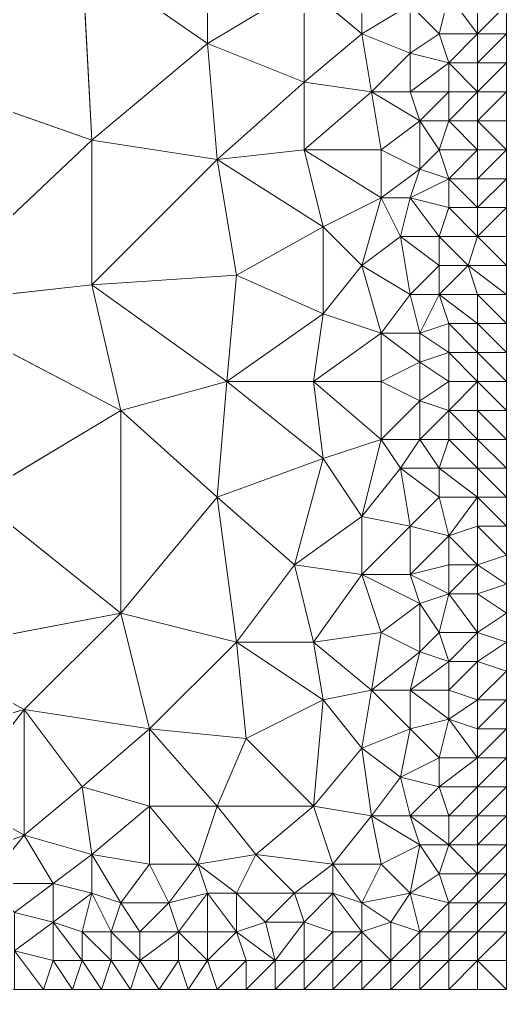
# Model space of a CAD drawing. Header units: metres. Extents: x 0 to 8, y 0 to 4.
# Drawn here: x 7.495 to 8, y 0 to 1.005 of the extents above; entities that cross this region are included whole.
import ezdxf

# ---------------------------------------------------------------- set-up
doc = ezdxf.new("R2010")
doc.units = ezdxf.units.M
doc.header["$MEASUREMENT"] = 0
doc.layers.add('losas-1', color=7, linetype='Continuous', lineweight=0)

msp = doc.modelspace()

# ---------------------------------------------------------------- linework, layer by layer
at = {"layer": 'losas-1'}
for p, q in [((8, 0), (8, 4)), ((7.69, 1.11), (7.69, 0.98)), ((7.69, 0.98), (7.56, 1.07)), ((7.56, 1.07), (7.57, 0.88)), ((7.85, 1.06), (7.85, 0.99)), ((7.79, 1.04), (7.69, 0.98)), ((7.85, 0.99), (7.79, 1.04)), ((7.79, 1.04), (7.79, 0.94)), ((7.93, 0.99), (7.94, 1.03)), ((7.94, 1.03), (7.97, 0.99)), ((7.9, 1.02), (7.85, 0.99)), ((7.93, 0.99), (7.9, 1.02)), ((7.9, 1.02), (7.9, 0.97)), ((7.97, 0.99), (8, 1.02)), ((7.97, 1.02), (7.97, 0.99)), ((7.85, 0.99), (7.79, 0.94)), ((7.86, 0.93), (7.85, 0.99)), ((7.9, 0.97), (7.85, 0.99)), ((7.93, 0.99), (7.9, 0.97)), ((7.94, 0.96), (7.93, 0.99)), ((7.97, 0.99), (7.93, 0.99)), ((7.97, 0.99), (7.94, 0.96)), ((7.97, 0.96), (8, 0.99)), ((8, 0.99), (7.97, 0.99)), ((7.97, 0.99), (7.97, 0.96)), ((7.69, 0.98), (7.57, 0.88)), ((7.7, 0.86), (7.69, 0.98)), ((7.79, 0.94), (7.69, 0.98)), ((7.9, 0.97), (7.86, 0.93)), ((7.9, 0.93), (7.9, 0.97)), ((7.94, 0.96), (7.9, 0.97)), ((7.94, 0.96), (7.9, 0.93)), ((7.94, 0.93), (7.94, 0.96)), ((7.94, 0.96), (7.97, 0.93)), ((7.97, 0.96), (7.94, 0.96)), ((7.97, 0.93), (8, 0.96)), ((8, 0.96), (7.97, 0.96)), ((7.97, 0.96), (7.97, 0.93)), ((7.57, 0.88), (7.37, 0.95)), ((7.79, 0.94), (7.7, 0.86)), ((7.86, 0.93), (7.79, 0.94)), ((7.79, 0.94), (7.79, 0.87)), ((7.86, 0.93), (7.79, 0.87)), ((7.87, 0.87), (7.86, 0.93)), ((7.91, 0.9), (7.86, 0.93)), ((7.9, 0.93), (7.86, 0.93)), ((7.94, 0.93), (7.9, 0.93)), ((7.9, 0.93), (7.91, 0.9)), ((7.94, 0.93), (7.91, 0.9)), ((7.94, 0.9), (7.94, 0.93)), ((7.97, 0.93), (7.94, 0.9)), ((7.97, 0.93), (7.94, 0.93)), ((7.97, 0.9), (8, 0.93)), ((8, 0.93), (7.97, 0.93)), ((7.97, 0.93), (7.97, 0.9)), ((7.91, 0.9), (7.87, 0.87)), ((7.91, 0.9), (7.94, 0.9)), ((7.93, 0.87), (7.91, 0.9)), ((7.91, 0.9), (7.91, 0.85)), ((7.94, 0.9), (7.93, 0.87)), ((7.94, 0.9), (7.97, 0.87)), ((7.97, 0.9), (7.94, 0.9)), ((8, 0.9), (7.97, 0.9)), ((7.97, 0.9), (8, 0.87)), ((7.97, 0.9), (7.97, 0.87)), ((7.57, 0.88), (7.39, 0.71)), ((7.7, 0.86), (7.57, 0.88)), ((7.57, 0.88), (7.57, 0.73)), ((7.79, 0.87), (7.7, 0.86)), ((7.79, 0.87), (7.87, 0.82)), ((7.87, 0.87), (7.79, 0.87)), ((7.79, 0.87), (7.81, 0.79)), ((7.87, 0.82), (7.87, 0.87)), ((7.91, 0.85), (7.87, 0.87)), ((7.93, 0.87), (7.91, 0.85)), ((7.94, 0.84), (7.93, 0.87)), ((7.97, 0.87), (7.93, 0.87)), ((7.97, 0.87), (7.94, 0.84)), ((7.97, 0.84), (8, 0.87)), ((8, 0.87), (7.97, 0.87)), ((7.97, 0.87), (7.97, 0.84)), ((7.7, 0.86), (7.57, 0.73)), ((7.72, 0.74), (7.7, 0.86)), ((7.81, 0.79), (7.7, 0.86)), ((7.91, 0.85), (7.87, 0.82)), ((7.91, 0.85), (7.9, 0.82)), ((7.94, 0.84), (7.91, 0.85)), ((7.94, 0.84), (7.9, 0.82)), ((7.94, 0.81), (7.94, 0.84)), ((7.94, 0.84), (7.97, 0.81)), ((7.97, 0.84), (7.94, 0.84)), ((7.97, 0.81), (7.97, 0.84)), ((7.97, 0.81), (8, 0.84)), ((8, 0.84), (7.97, 0.84)), ((7.81, 0.79), (7.87, 0.82)), ((7.87, 0.82), (7.85, 0.75)), ((7.89, 0.78), (7.87, 0.82)), ((7.9, 0.82), (7.87, 0.82)), ((7.9, 0.82), (7.89, 0.78)), ((7.9, 0.82), (7.93, 0.78)), ((7.94, 0.81), (7.9, 0.82)), ((7.93, 0.78), (7.94, 0.81)), ((7.94, 0.81), (7.97, 0.78)), ((7.97, 0.81), (7.94, 0.81)), ((7.97, 0.78), (7.97, 0.81)), ((7.97, 0.78), (8, 0.81)), ((8, 0.81), (7.97, 0.81)), ((7.81, 0.79), (7.72, 0.74)), ((7.85, 0.75), (7.81, 0.79)), ((7.81, 0.79), (7.81, 0.7)), ((7.89, 0.78), (7.85, 0.75)), ((7.89, 0.78), (7.93, 0.78)), ((7.93, 0.75), (7.89, 0.78)), ((7.89, 0.78), (7.9, 0.72)), ((7.93, 0.78), (7.96, 0.75)), ((7.97, 0.78), (7.93, 0.78)), ((7.93, 0.78), (7.93, 0.75)), ((7.96, 0.75), (7.97, 0.78)), ((8, 0.78), (7.97, 0.78)), ((7.97, 0.78), (8, 0.75)), ((7.85, 0.75), (7.81, 0.7)), ((7.87, 0.68), (7.85, 0.75)), ((7.9, 0.72), (7.85, 0.75)), ((7.93, 0.75), (7.9, 0.72)), ((7.93, 0.75), (7.96, 0.75)), ((7.93, 0.72), (7.93, 0.75)), ((7.96, 0.75), (7.93, 0.72)), ((8, 0.75), (7.96, 0.75)), ((7.96, 0.75), (8, 0.72)), ((7.96, 0.75), (7.97, 0.72)), ((7.72, 0.74), (7.57, 0.73)), ((7.71, 0.63), (7.72, 0.74)), ((7.81, 0.7), (7.72, 0.74)), ((7.57, 0.73), (7.39, 0.71)), ((7.57, 0.73), (7.71, 0.63)), ((7.57, 0.73), (7.6, 0.6)), ((7.87, 0.68), (7.9, 0.72)), ((7.93, 0.72), (7.9, 0.72)), ((7.9, 0.72), (7.91, 0.68)), ((7.93, 0.72), (7.91, 0.68)), ((7.94, 0.69), (7.93, 0.72)), ((7.93, 0.72), (7.97, 0.69)), ((7.97, 0.72), (7.93, 0.72)), ((8, 0.72), (7.97, 0.72)), ((7.97, 0.72), (8, 0.69)), ((7.97, 0.72), (7.97, 0.69)), ((7.39, 0.71), (7.6, 0.6)), ((7.81, 0.7), (7.71, 0.63)), ((7.81, 0.7), (7.8, 0.63)), ((7.87, 0.68), (7.81, 0.7)), ((7.91, 0.68), (7.94, 0.69)), ((7.94, 0.66), (7.94, 0.69)), ((7.94, 0.69), (7.97, 0.66)), ((7.97, 0.69), (7.94, 0.69)), ((8, 0.69), (7.97, 0.69)), ((7.97, 0.69), (8, 0.66)), ((7.97, 0.69), (7.97, 0.66)), ((7.87, 0.68), (7.8, 0.63)), ((7.87, 0.63), (7.87, 0.68)), ((7.91, 0.65), (7.87, 0.68)), ((7.91, 0.68), (7.87, 0.68)), ((7.91, 0.65), (7.91, 0.68)), ((7.91, 0.68), (7.94, 0.66)), ((7.94, 0.66), (7.91, 0.65)), ((7.94, 0.66), (7.97, 0.63)), ((7.97, 0.66), (7.94, 0.66)), ((7.94, 0.66), (7.94, 0.63)), ((8, 0.66), (7.97, 0.66)), ((7.97, 0.66), (8, 0.63)), ((7.97, 0.66), (7.97, 0.63)), ((7.91, 0.65), (7.87, 0.63)), ((7.94, 0.63), (7.91, 0.65)), ((7.91, 0.65), (7.91, 0.61)), ((7.6, 0.6), (7.71, 0.63)), ((7.71, 0.63), (7.7, 0.51)), ((7.71, 0.63), (7.81, 0.55)), ((7.8, 0.63), (7.71, 0.63)), ((7.8, 0.63), (7.87, 0.57)), ((7.87, 0.63), (7.8, 0.63)), ((7.8, 0.63), (7.81, 0.55)), ((7.87, 0.57), (7.87, 0.63)), ((7.91, 0.61), (7.87, 0.63)), ((7.94, 0.63), (7.91, 0.61)), ((7.94, 0.6), (7.94, 0.63)), ((7.97, 0.63), (7.94, 0.6)), ((7.97, 0.63), (7.94, 0.63)), ((8, 0.63), (7.97, 0.63)), ((7.97, 0.63), (8, 0.6)), ((7.97, 0.63), (7.97, 0.6)), ((7.91, 0.61), (7.87, 0.57)), ((7.91, 0.57), (7.91, 0.61)), ((7.94, 0.6), (7.91, 0.61)), ((7.6, 0.6), (7.45, 0.51)), ((7.7, 0.51), (7.6, 0.6)), ((7.6, 0.6), (7.6, 0.39)), ((7.94, 0.6), (7.91, 0.57)), ((7.94, 0.57), (7.94, 0.6)), ((7.94, 0.6), (7.97, 0.57)), ((7.97, 0.6), (7.94, 0.6)), ((8, 0.6), (7.97, 0.6)), ((7.97, 0.6), (8, 0.57)), ((7.97, 0.6), (7.97, 0.57)), ((7.81, 0.55), (7.87, 0.57)), ((7.87, 0.57), (7.85, 0.49)), ((7.89, 0.54), (7.87, 0.57)), ((7.91, 0.57), (7.87, 0.57)), ((7.89, 0.54), (7.91, 0.57)), ((7.91, 0.57), (7.93, 0.54)), ((7.94, 0.57), (7.91, 0.57)), ((7.93, 0.54), (7.94, 0.57)), ((7.94, 0.57), (7.97, 0.54)), ((7.97, 0.57), (7.94, 0.57)), ((8, 0.57), (7.97, 0.57)), ((7.97, 0.57), (8, 0.54)), ((7.97, 0.57), (7.97, 0.54)), ((7.81, 0.55), (7.7, 0.51)), ((7.81, 0.55), (7.78, 0.44)), ((7.85, 0.49), (7.81, 0.55)), ((7.89, 0.54), (7.85, 0.49)), ((7.93, 0.51), (7.89, 0.54)), ((7.89, 0.54), (7.9, 0.48)), ((7.93, 0.54), (7.89, 0.54)), ((7.93, 0.54), (7.97, 0.51)), ((7.97, 0.54), (7.93, 0.54)), ((7.93, 0.54), (7.93, 0.51)), ((8, 0.54), (7.97, 0.54)), ((7.97, 0.54), (8, 0.51)), ((7.97, 0.54), (7.97, 0.51)), ((7.6, 0.39), (7.45, 0.51)), ((7.7, 0.51), (7.6, 0.39)), ((7.7, 0.51), (7.72, 0.36)), ((7.78, 0.44), (7.7, 0.51)), ((7.93, 0.51), (7.9, 0.48)), ((7.94, 0.47), (7.93, 0.51)), ((7.97, 0.51), (7.93, 0.51)), ((7.97, 0.51), (7.94, 0.47)), ((8, 0.51), (7.97, 0.51)), ((7.97, 0.51), (8, 0.48)), ((7.97, 0.51), (7.97, 0.48)), ((7.85, 0.49), (7.78, 0.44)), ((7.85, 0.43), (7.85, 0.49)), ((7.9, 0.48), (7.85, 0.49)), ((7.9, 0.48), (7.85, 0.43)), ((7.9, 0.43), (7.9, 0.48)), ((7.94, 0.47), (7.9, 0.48)), ((7.97, 0.48), (7.94, 0.47)), ((8, 0.48), (7.97, 0.48)), ((7.97, 0.48), (8, 0.45)), ((7.97, 0.48), (7.97, 0.44)), ((7.94, 0.47), (7.9, 0.43)), ((7.94, 0.44), (7.94, 0.47)), ((7.94, 0.47), (7.97, 0.44)), ((8, 0.45), (7.97, 0.44)), ((7.72, 0.36), (7.78, 0.44)), ((7.8, 0.36), (7.78, 0.44)), ((7.85, 0.43), (7.78, 0.44)), ((7.94, 0.44), (7.9, 0.43)), ((7.94, 0.41), (7.94, 0.44)), ((7.97, 0.44), (7.94, 0.41)), ((7.97, 0.44), (7.94, 0.44)), ((7.97, 0.44), (8, 0.42)), ((7.97, 0.44), (7.97, 0.41)), ((7.85, 0.43), (7.8, 0.36)), ((7.87, 0.37), (7.85, 0.43)), ((7.91, 0.4), (7.85, 0.43)), ((7.9, 0.43), (7.85, 0.43)), ((7.91, 0.4), (7.9, 0.43)), ((7.9, 0.43), (7.94, 0.41)), ((8, 0.42), (7.97, 0.41)), ((7.94, 0.41), (7.91, 0.4)), ((7.94, 0.41), (7.93, 0.37)), ((7.94, 0.41), (7.97, 0.37)), ((7.97, 0.41), (7.94, 0.41)), ((8, 0.39), (7.97, 0.41)), ((7.97, 0.41), (7.97, 0.37)), ((7.91, 0.4), (7.87, 0.37)), ((7.93, 0.37), (7.91, 0.4)), ((7.91, 0.4), (7.91, 0.35)), ((7.39, 0.35), (7.6, 0.39)), ((7.6, 0.39), (7.5, 0.29)), ((7.72, 0.36), (7.6, 0.39)), ((7.6, 0.39), (7.63, 0.27)), ((8, 0.39), (7.97, 0.37)), ((7.87, 0.37), (7.8, 0.36)), ((7.86, 0.31), (7.87, 0.37)), ((7.91, 0.35), (7.87, 0.37)), ((7.93, 0.37), (7.91, 0.35)), ((7.94, 0.34), (7.93, 0.37)), ((7.97, 0.37), (7.93, 0.37)), ((7.97, 0.37), (7.94, 0.34)), ((8, 0.36), (7.97, 0.37)), ((7.97, 0.37), (7.97, 0.34)), ((7.72, 0.36), (7.63, 0.27)), ((7.73, 0.26), (7.72, 0.36)), ((7.81, 0.3), (7.72, 0.36)), ((7.8, 0.36), (7.72, 0.36)), ((7.81, 0.3), (7.8, 0.36)), ((7.8, 0.36), (7.86, 0.31)), ((7.97, 0.34), (8, 0.36)), ((7.5, 0.29), (7.39, 0.35)), ((7.91, 0.35), (7.86, 0.31)), ((7.9, 0.31), (7.91, 0.35)), ((7.94, 0.34), (7.91, 0.35)), ((7.94, 0.34), (7.9, 0.31)), ((7.94, 0.31), (7.94, 0.34)), ((7.97, 0.34), (7.94, 0.31)), ((7.97, 0.34), (7.94, 0.34)), ((8, 0.33), (7.97, 0.34)), ((7.97, 0.34), (7.97, 0.3)), ((7.97, 0.3), (8, 0.33)), ((7.86, 0.31), (7.81, 0.3)), ((7.86, 0.31), (7.85, 0.25)), ((7.9, 0.27), (7.86, 0.31)), ((7.9, 0.31), (7.86, 0.31)), ((7.9, 0.27), (7.9, 0.31)), ((7.9, 0.31), (7.94, 0.28)), ((7.94, 0.31), (7.9, 0.31)), ((7.94, 0.28), (7.94, 0.31)), ((7.97, 0.3), (7.94, 0.31)), ((7.81, 0.3), (7.73, 0.26)), ((7.81, 0.3), (7.8, 0.19)), ((7.85, 0.25), (7.81, 0.3)), ((7.97, 0.3), (7.94, 0.28)), ((7.97, 0.27), (8, 0.3)), ((8, 0.3), (7.97, 0.3)), ((7.97, 0.3), (7.97, 0.27)), ((7.5, 0.29), (7.36, 0.25)), ((7.5, 0.29), (7.43, 0.2)), ((7.56, 0.21), (7.5, 0.29)), ((7.5, 0.29), (7.5, 0.16)), ((7.63, 0.27), (7.5, 0.29)), ((7.94, 0.28), (7.9, 0.27)), ((7.93, 0.24), (7.94, 0.28)), ((7.94, 0.28), (7.97, 0.24)), ((7.97, 0.27), (7.94, 0.28)), ((7.63, 0.27), (7.56, 0.21)), ((7.63, 0.27), (7.73, 0.26)), ((7.63, 0.19), (7.63, 0.27)), ((7.7, 0.19), (7.63, 0.27)), ((7.9, 0.27), (7.85, 0.25)), ((7.9, 0.27), (7.89, 0.22)), ((7.93, 0.24), (7.9, 0.27)), ((7.97, 0.24), (8, 0.27)), ((8, 0.27), (7.97, 0.27)), ((7.97, 0.27), (7.97, 0.24)), ((7.73, 0.26), (7.7, 0.19)), ((7.8, 0.19), (7.73, 0.26)), ((7.85, 0.25), (7.8, 0.19)), ((7.86, 0.18), (7.85, 0.25)), ((7.89, 0.22), (7.85, 0.25)), ((7.93, 0.24), (7.89, 0.22)), ((7.93, 0.21), (7.93, 0.24)), ((7.97, 0.24), (7.93, 0.21)), ((7.97, 0.24), (7.93, 0.24)), ((7.97, 0.21), (8, 0.24)), ((8, 0.24), (7.97, 0.24)), ((7.97, 0.24), (7.97, 0.21)), ((7.86, 0.18), (7.89, 0.22)), ((7.9, 0.18), (7.89, 0.22)), ((7.93, 0.21), (7.89, 0.22)), ((7.56, 0.21), (7.5, 0.16)), ((7.63, 0.19), (7.56, 0.21)), ((7.56, 0.21), (7.57, 0.14)), ((7.93, 0.21), (7.9, 0.18)), ((7.94, 0.18), (7.93, 0.21)), ((7.97, 0.21), (7.93, 0.21)), ((7.97, 0.21), (7.94, 0.18)), ((7.97, 0.18), (8, 0.21)), ((8, 0.21), (7.97, 0.21)), ((7.97, 0.21), (7.97, 0.18)), ((7.5, 0.16), (7.43, 0.2)), ((7.63, 0.19), (7.57, 0.14)), ((7.63, 0.13), (7.63, 0.19)), ((7.63, 0.19), (7.68, 0.13)), ((7.7, 0.19), (7.63, 0.19)), ((7.68, 0.13), (7.7, 0.19)), ((7.74, 0.14), (7.7, 0.19)), ((7.7, 0.19), (7.8, 0.19)), ((7.8, 0.19), (7.74, 0.14)), ((7.86, 0.18), (7.8, 0.19)), ((7.8, 0.19), (7.82, 0.13)), ((7.86, 0.18), (7.82, 0.13)), ((7.87, 0.13), (7.86, 0.18)), ((7.91, 0.15), (7.86, 0.18)), ((7.9, 0.18), (7.86, 0.18)), ((7.91, 0.15), (7.9, 0.18)), ((7.9, 0.18), (7.94, 0.15)), ((7.94, 0.18), (7.9, 0.18)), ((7.94, 0.15), (7.94, 0.18)), ((7.97, 0.18), (7.94, 0.15)), ((7.97, 0.18), (7.94, 0.18)), ((7.97, 0.15), (8, 0.18)), ((8, 0.18), (7.97, 0.18)), ((7.97, 0.18), (7.97, 0.15)), ((7.42, 0.13), (7.5, 0.16)), ((7.5, 0.16), (7.46, 0.11)), ((7.53, 0.11), (7.5, 0.16)), ((7.57, 0.14), (7.5, 0.16)), ((7.91, 0.15), (7.87, 0.13)), ((7.91, 0.15), (7.9, 0.1)), ((7.93, 0.12), (7.91, 0.15)), ((7.94, 0.15), (7.91, 0.15)), ((7.93, 0.12), (7.94, 0.15)), ((7.94, 0.15), (7.97, 0.12)), ((7.97, 0.15), (7.94, 0.15)), ((7.97, 0.12), (8, 0.15)), ((8, 0.15), (7.97, 0.15)), ((7.97, 0.15), (7.97, 0.12)), ((7.57, 0.14), (7.53, 0.11)), ((7.57, 0.14), (7.63, 0.13)), ((7.57, 0.1), (7.57, 0.14)), ((7.6, 0.09), (7.57, 0.14)), ((7.74, 0.14), (7.68, 0.13)), ((7.74, 0.14), (7.72, 0.1)), ((7.78, 0.1), (7.74, 0.14)), ((7.82, 0.13), (7.74, 0.14)), ((7.63, 0.13), (7.6, 0.09)), ((7.63, 0.13), (7.68, 0.13)), ((7.65, 0.09), (7.63, 0.13)), ((7.68, 0.13), (7.65, 0.09)), ((7.69, 0.1), (7.68, 0.13)), ((7.72, 0.1), (7.68, 0.13)), ((7.82, 0.13), (7.78, 0.1)), ((7.82, 0.13), (7.87, 0.13)), ((7.82, 0.1), (7.82, 0.13)), ((7.85, 0.09), (7.82, 0.13)), ((7.87, 0.13), (7.85, 0.09)), ((7.9, 0.1), (7.87, 0.13)), ((7.93, 0.12), (7.9, 0.1)), ((7.94, 0.09), (7.93, 0.12)), ((7.97, 0.12), (7.93, 0.12)), ((7.97, 0.12), (7.94, 0.09)), ((7.97, 0.09), (8, 0.12)), ((8, 0.12), (7.97, 0.12)), ((7.97, 0.12), (7.97, 0.09)), ((7.46, 0.11), (7.53, 0.11)), ((7.53, 0.11), (7.49, 0.08)), ((7.53, 0.07), (7.53, 0.11)), ((7.57, 0.1), (7.53, 0.11)), ((7.57, 0.1), (7.53, 0.07)), ((7.56, 0.06), (7.57, 0.1)), ((7.57, 0.1), (7.59, 0.06)), ((7.6, 0.09), (7.57, 0.1)), ((7.69, 0.1), (7.65, 0.09)), ((7.69, 0.1), (7.66, 0.06)), ((7.69, 0.06), (7.69, 0.1)), ((7.69, 0.1), (7.72, 0.06)), ((7.72, 0.1), (7.69, 0.1)), ((7.72, 0.06), (7.72, 0.1)), ((7.75, 0.07), (7.72, 0.1)), ((7.72, 0.1), (7.78, 0.1)), ((7.78, 0.1), (7.75, 0.07)), ((7.79, 0.07), (7.78, 0.1)), ((7.82, 0.1), (7.78, 0.1)), ((7.82, 0.1), (7.79, 0.07)), ((7.82, 0.06), (7.82, 0.1)), ((7.82, 0.1), (7.85, 0.06)), ((7.85, 0.09), (7.82, 0.1)), ((7.85, 0.09), (7.9, 0.1)), ((7.9, 0.1), (7.88, 0.07)), ((7.94, 0.09), (7.9, 0.1)), ((7.9, 0.1), (7.91, 0.06)), ((7.59, 0.06), (7.6, 0.09)), ((7.62, 0.06), (7.6, 0.09)), ((7.6, 0.09), (7.65, 0.09)), ((7.65, 0.09), (7.62, 0.06)), ((7.66, 0.06), (7.65, 0.09)), ((7.85, 0.06), (7.85, 0.09)), ((7.88, 0.07), (7.85, 0.09)), ((7.94, 0.09), (7.91, 0.06)), ((7.94, 0.06), (7.94, 0.09)), ((7.97, 0.09), (7.94, 0.06)), ((7.97, 0.09), (7.94, 0.09)), ((7.97, 0.06), (8, 0.09)), ((8, 0.09), (7.97, 0.09)), ((7.97, 0.09), (7.97, 0.06)), ((7.53, 0.07), (7.49, 0.08)), ((7.53, 0.07), (7.49, 0.04)), ((7.53, 0.03), (7.53, 0.07)), ((7.53, 0.07), (7.56, 0.03)), ((7.56, 0.06), (7.53, 0.07)), ((7.75, 0.07), (7.72, 0.06)), ((7.76, 0.03), (7.75, 0.07)), ((7.79, 0.07), (7.75, 0.07)), ((7.79, 0.07), (7.76, 0.03)), ((7.79, 0.03), (7.79, 0.07)), ((7.82, 0.06), (7.79, 0.07)), ((7.88, 0.07), (7.85, 0.06)), ((7.88, 0.03), (7.88, 0.07)), ((7.91, 0.06), (7.88, 0.07)), ((7.56, 0.03), (7.56, 0.06)), ((7.56, 0.06), (7.59, 0.03)), ((7.59, 0.06), (7.56, 0.06)), ((7.59, 0.03), (7.59, 0.06)), ((7.59, 0.06), (7.62, 0.03)), ((7.62, 0.06), (7.59, 0.06)), ((7.62, 0.03), (7.62, 0.06)), ((7.66, 0.06), (7.62, 0.03)), ((7.66, 0.06), (7.62, 0.06)), ((7.66, 0.03), (7.66, 0.06)), ((7.66, 0.06), (7.69, 0.03)), ((7.69, 0.06), (7.66, 0.06)), ((7.69, 0.03), (7.69, 0.06)), ((7.72, 0.06), (7.69, 0.03)), ((7.72, 0.06), (7.69, 0.06)), ((7.73, 0.03), (7.72, 0.06)), ((7.72, 0.06), (7.76, 0.03)), ((7.82, 0.06), (7.79, 0.03)), ((7.82, 0.03), (7.82, 0.06)), ((7.85, 0.06), (7.82, 0.03)), ((7.85, 0.06), (7.82, 0.06)), ((7.85, 0.03), (7.85, 0.06)), ((7.85, 0.06), (7.88, 0.03)), ((7.91, 0.06), (7.88, 0.03)), ((7.91, 0.06), (7.94, 0.06)), ((7.91, 0.03), (7.91, 0.06)), ((7.94, 0.06), (7.91, 0.03)), ((7.94, 0.03), (7.94, 0.06)), ((7.97, 0.06), (7.94, 0.03)), ((7.97, 0.06), (7.94, 0.06)), ((7.97, 0.03), (8, 0.06)), ((8, 0.06), (7.97, 0.06)), ((7.97, 0.06), (7.97, 0.03)), ((7.49, 0.04), (7.52, 0)), ((7.53, 0.03), (7.49, 0.04)), ((7.52, 0), (7.53, 0.03)), ((7.53, 0.03), (7.55, 0)), ((7.56, 0.03), (7.53, 0.03)), ((7.55, 0), (7.56, 0.03)), ((7.56, 0.03), (7.58, 0)), ((7.59, 0.03), (7.56, 0.03)), ((7.58, 0), (7.59, 0.03)), ((7.59, 0.03), (7.61, 0)), ((7.62, 0.03), (7.59, 0.03)), ((7.61, 0), (7.62, 0.03)), ((7.64, 0), (7.62, 0.03)), ((7.66, 0.03), (7.62, 0.03)), ((7.64, 0), (7.66, 0.03)), ((7.67, 0), (7.66, 0.03)), ((7.69, 0.03), (7.66, 0.03)), ((7.69, 0.03), (7.67, 0)), ((7.7, 0), (7.69, 0.03)), ((7.73, 0.03), (7.69, 0.03)), ((7.73, 0.03), (7.7, 0)), ((7.73, 0), (7.73, 0.03)), ((7.76, 0.03), (7.73, 0)), ((7.76, 0.03), (7.73, 0.03)), ((7.76, 0), (7.76, 0.03)), ((7.79, 0.03), (7.76, 0)), ((7.79, 0.03), (7.76, 0.03)), ((7.79, 0), (7.79, 0.03)), ((7.82, 0.03), (7.79, 0)), ((7.82, 0.03), (7.79, 0.03)), ((7.82, 0), (7.82, 0.03)), ((7.85, 0.03), (7.82, 0)), ((7.85, 0.03), (7.82, 0.03)), ((7.85, 0), (7.85, 0.03)), ((7.88, 0.03), (7.85, 0)), ((7.88, 0.03), (7.85, 0.03)), ((7.88, 0), (7.88, 0.03)), ((7.91, 0.03), (7.88, 0)), ((7.91, 0.03), (7.88, 0.03)), ((7.91, 0), (7.91, 0.03)), ((7.94, 0.03), (7.91, 0)), ((7.94, 0.03), (7.91, 0.03)), ((7.94, 0), (7.94, 0.03)), ((7.97, 0.03), (7.94, 0)), ((7.97, 0.03), (7.94, 0.03)), ((7.97, 0), (7.97, 0.03)), ((7.97, 0.03), (8, 0)), ((8, 0.03), (7.97, 0.03)), ((6, 0), (8, 0))]:
    msp.add_line(p, q, dxfattribs=at)
for points in [[(7.37, 0.95), (7.56, 1.07), (7.31, 1.22)], [(7.69, 0.98), (7.69, 1.11), (7.56, 1.07)], [(7.69, 1.11), (7.69, 0.98), (7.79, 1.04)], [(7.57, 0.88), (7.56, 1.07), (7.37, 0.95)], [(7.57, 0.88), (7.69, 0.98), (7.56, 1.07)], [(7.85, 0.99), (7.85, 1.06), (7.79, 1.04)], [(7.85, 1.06), (7.85, 0.99), (7.9, 1.02)], [(7.79, 0.94), (7.79, 1.04), (7.69, 0.98)], [(7.79, 0.94), (7.85, 0.99), (7.79, 1.04)], [(7.93, 0.99), (7.94, 1.03), (7.9, 1.02)], [(7.93, 0.99), (7.97, 0.99), (7.94, 1.03)], [(7.94, 1.03), (7.97, 0.99), (7.97, 1.02)], [(7.9, 0.97), (7.9, 1.02), (7.85, 0.99)], [(7.9, 0.97), (7.93, 0.99), (7.9, 1.02)], [(7.97, 0.99), (8, 1.02), (7.97, 1.02)], [(7.79, 0.94), (7.86, 0.93), (7.85, 0.99)], [(7.86, 0.93), (7.9, 0.97), (7.85, 0.99)], [(7.9, 0.97), (7.94, 0.96), (7.93, 0.99)], [(7.94, 0.96), (7.97, 0.99), (7.93, 0.99)], [(7.94, 0.96), (7.97, 0.96), (7.97, 0.99)], [(7.97, 0.96), (8, 0.99), (7.97, 0.99)], [(7.57, 0.88), (7.7, 0.86), (7.69, 0.98)], [(7.7, 0.86), (7.79, 0.94), (7.69, 0.98)], [(7.86, 0.93), (7.9, 0.93), (7.9, 0.97)], [(7.9, 0.93), (7.94, 0.96), (7.9, 0.97)], [(7.9, 0.93), (7.94, 0.93), (7.94, 0.96)], [(7.94, 0.96), (7.97, 0.93), (7.97, 0.96)], [(7.94, 0.93), (7.97, 0.93), (7.94, 0.96)], [(7.97, 0.93), (8, 0.96), (7.97, 0.96)], [(7.37, 0.95), (7.39, 0.71), (7.57, 0.88)], [(7.7, 0.86), (7.79, 0.87), (7.79, 0.94)], [(7.79, 0.87), (7.86, 0.93), (7.79, 0.94)], [(7.79, 0.87), (7.87, 0.87), (7.86, 0.93)], [(7.86, 0.93), (7.87, 0.87), (7.91, 0.9)], [(7.86, 0.93), (7.91, 0.9), (7.9, 0.93)], [(7.91, 0.9), (7.94, 0.93), (7.9, 0.93)], [(7.91, 0.9), (7.94, 0.9), (7.94, 0.93)], [(7.94, 0.9), (7.97, 0.9), (7.97, 0.93)], [(7.94, 0.9), (7.97, 0.93), (7.94, 0.93)], [(7.97, 0.9), (8, 0.93), (7.97, 0.93)], [(7.91, 0.85), (7.91, 0.9), (7.87, 0.87)], [(7.91, 0.85), (7.93, 0.87), (7.91, 0.9)], [(7.93, 0.87), (7.94, 0.9), (7.91, 0.9)], [(7.93, 0.87), (7.97, 0.87), (7.94, 0.9)], [(7.94, 0.9), (7.97, 0.87), (7.97, 0.9)], [(8, 0.87), (7.97, 0.9), (7.97, 0.87)], [(7.57, 0.88), (7.39, 0.71), (7.57, 0.73)], [(7.57, 0.73), (7.7, 0.86), (7.57, 0.88)], [(7.7, 0.86), (7.81, 0.79), (7.79, 0.87)], [(7.79, 0.87), (7.87, 0.82), (7.87, 0.87)], [(7.81, 0.79), (7.87, 0.82), (7.79, 0.87)], [(7.87, 0.87), (7.87, 0.82), (7.91, 0.85)], [(7.91, 0.85), (7.94, 0.84), (7.93, 0.87)], [(7.94, 0.84), (7.97, 0.87), (7.93, 0.87)], [(7.94, 0.84), (7.97, 0.84), (7.97, 0.87)], [(7.97, 0.84), (8, 0.87), (7.97, 0.87)], [(7.57, 0.73), (7.72, 0.74), (7.7, 0.86)], [(7.7, 0.86), (7.72, 0.74), (7.81, 0.79)], [(7.91, 0.85), (7.87, 0.82), (7.9, 0.82)], [(7.9, 0.82), (7.94, 0.84), (7.91, 0.85)], [(7.9, 0.82), (7.94, 0.81), (7.94, 0.84)], [(7.94, 0.84), (7.97, 0.81), (7.97, 0.84)], [(7.94, 0.81), (7.97, 0.81), (7.94, 0.84)], [(7.97, 0.81), (8, 0.84), (7.97, 0.84)], [(7.85, 0.75), (7.87, 0.82), (7.81, 0.79)], [(7.85, 0.75), (7.89, 0.78), (7.87, 0.82)], [(7.89, 0.78), (7.9, 0.82), (7.87, 0.82)], [(7.89, 0.78), (7.93, 0.78), (7.9, 0.82)], [(7.9, 0.82), (7.93, 0.78), (7.94, 0.81)], [(7.93, 0.78), (7.97, 0.78), (7.94, 0.81)], [(7.94, 0.81), (7.97, 0.78), (7.97, 0.81)], [(7.97, 0.78), (8, 0.81), (7.97, 0.81)], [(7.81, 0.7), (7.81, 0.79), (7.72, 0.74)], [(7.81, 0.7), (7.85, 0.75), (7.81, 0.79)], [(7.9, 0.72), (7.89, 0.78), (7.85, 0.75)], [(7.9, 0.72), (7.93, 0.75), (7.89, 0.78)], [(7.93, 0.75), (7.93, 0.78), (7.89, 0.78)], [(7.93, 0.78), (7.96, 0.75), (7.97, 0.78)], [(7.93, 0.75), (7.96, 0.75), (7.93, 0.78)], [(8, 0.75), (7.97, 0.78), (7.96, 0.75)], [(7.85, 0.75), (7.81, 0.7), (7.87, 0.68)], [(7.85, 0.75), (7.87, 0.68), (7.9, 0.72)], [(7.9, 0.72), (7.93, 0.72), (7.93, 0.75)], [(7.93, 0.72), (7.97, 0.72), (7.96, 0.75)], [(7.93, 0.72), (7.96, 0.75), (7.93, 0.75)], [(8, 0.72), (7.96, 0.75), (7.97, 0.72)], [(7.57, 0.73), (7.71, 0.63), (7.72, 0.74)], [(7.71, 0.63), (7.81, 0.7), (7.72, 0.74)], [(7.39, 0.71), (7.6, 0.6), (7.57, 0.73)], [(7.6, 0.6), (7.71, 0.63), (7.57, 0.73)], [(7.87, 0.68), (7.91, 0.68), (7.9, 0.72)], [(7.91, 0.68), (7.93, 0.72), (7.9, 0.72)], [(7.91, 0.68), (7.94, 0.69), (7.93, 0.72)], [(7.93, 0.72), (7.97, 0.69), (7.97, 0.72)], [(7.94, 0.69), (7.97, 0.69), (7.93, 0.72)], [(8, 0.69), (7.97, 0.72), (7.97, 0.69)], [(7.45, 0.51), (7.6, 0.6), (7.39, 0.71)], [(7.71, 0.63), (7.8, 0.63), (7.81, 0.7)], [(7.8, 0.63), (7.87, 0.68), (7.81, 0.7)], [(7.91, 0.68), (7.94, 0.66), (7.94, 0.69)], [(7.94, 0.69), (7.97, 0.66), (7.97, 0.69)], [(7.94, 0.66), (7.97, 0.66), (7.94, 0.69)], [(8, 0.66), (7.97, 0.69), (7.97, 0.66)], [(7.8, 0.63), (7.87, 0.63), (7.87, 0.68)], [(7.87, 0.68), (7.87, 0.63), (7.91, 0.65)], [(7.87, 0.68), (7.91, 0.65), (7.91, 0.68)], [(7.91, 0.65), (7.94, 0.66), (7.91, 0.68)], [(7.94, 0.63), (7.94, 0.66), (7.91, 0.65)], [(7.94, 0.66), (7.97, 0.63), (7.97, 0.66)], [(7.94, 0.63), (7.97, 0.63), (7.94, 0.66)], [(8, 0.63), (7.97, 0.66), (7.97, 0.63)], [(7.91, 0.61), (7.91, 0.65), (7.87, 0.63)], [(7.91, 0.61), (7.94, 0.63), (7.91, 0.65)], [(7.7, 0.51), (7.71, 0.63), (7.6, 0.6)], [(7.7, 0.51), (7.81, 0.55), (7.71, 0.63)], [(7.71, 0.63), (7.81, 0.55), (7.8, 0.63)], [(7.8, 0.63), (7.87, 0.57), (7.87, 0.63)], [(7.81, 0.55), (7.87, 0.57), (7.8, 0.63)], [(7.87, 0.57), (7.91, 0.61), (7.87, 0.63)], [(7.91, 0.61), (7.94, 0.6), (7.94, 0.63)], [(7.94, 0.6), (7.97, 0.6), (7.97, 0.63)], [(7.94, 0.6), (7.97, 0.63), (7.94, 0.63)], [(8, 0.6), (7.97, 0.63), (7.97, 0.6)], [(7.87, 0.57), (7.91, 0.57), (7.91, 0.61)], [(7.91, 0.57), (7.94, 0.6), (7.91, 0.61)], [(7.6, 0.39), (7.6, 0.6), (7.45, 0.51)], [(7.6, 0.39), (7.7, 0.51), (7.6, 0.6)], [(7.91, 0.57), (7.94, 0.57), (7.94, 0.6)], [(7.94, 0.6), (7.97, 0.57), (7.97, 0.6)], [(7.94, 0.57), (7.97, 0.57), (7.94, 0.6)], [(8, 0.57), (7.97, 0.6), (7.97, 0.57)], [(7.81, 0.55), (7.85, 0.49), (7.87, 0.57)], [(7.87, 0.57), (7.85, 0.49), (7.89, 0.54)], [(7.89, 0.54), (7.91, 0.57), (7.87, 0.57)], [(7.89, 0.54), (7.93, 0.54), (7.91, 0.57)], [(7.91, 0.57), (7.93, 0.54), (7.94, 0.57)], [(7.93, 0.54), (7.97, 0.54), (7.94, 0.57)], [(7.94, 0.57), (7.97, 0.54), (7.97, 0.57)], [(8, 0.54), (7.97, 0.57), (7.97, 0.54)], [(7.78, 0.44), (7.81, 0.55), (7.7, 0.51)], [(7.78, 0.44), (7.85, 0.49), (7.81, 0.55)], [(7.9, 0.48), (7.89, 0.54), (7.85, 0.49)], [(7.9, 0.48), (7.93, 0.51), (7.89, 0.54)], [(7.93, 0.51), (7.93, 0.54), (7.89, 0.54)], [(7.93, 0.54), (7.97, 0.51), (7.97, 0.54)], [(7.93, 0.51), (7.97, 0.51), (7.93, 0.54)], [(8, 0.51), (7.97, 0.54), (7.97, 0.51)], [(7.39, 0.35), (7.6, 0.39), (7.45, 0.51)], [(7.6, 0.39), (7.72, 0.36), (7.7, 0.51)], [(7.7, 0.51), (7.72, 0.36), (7.78, 0.44)], [(7.9, 0.48), (7.94, 0.47), (7.93, 0.51)], [(7.94, 0.47), (7.97, 0.51), (7.93, 0.51)], [(7.94, 0.47), (7.97, 0.48), (7.97, 0.51)], [(8, 0.48), (7.97, 0.51), (7.97, 0.48)], [(7.78, 0.44), (7.85, 0.43), (7.85, 0.49)], [(7.85, 0.43), (7.9, 0.48), (7.85, 0.49)], [(7.85, 0.43), (7.9, 0.43), (7.9, 0.48)], [(7.9, 0.43), (7.94, 0.47), (7.9, 0.48)], [(7.94, 0.47), (7.97, 0.44), (7.97, 0.48)], [(8, 0.45), (7.97, 0.48), (7.97, 0.44)], [(7.9, 0.43), (7.94, 0.44), (7.94, 0.47)], [(7.94, 0.44), (7.97, 0.44), (7.94, 0.47)], [(7.72, 0.36), (7.8, 0.36), (7.78, 0.44)], [(7.8, 0.36), (7.85, 0.43), (7.78, 0.44)], [(7.9, 0.43), (7.94, 0.41), (7.94, 0.44)], [(7.94, 0.41), (7.97, 0.41), (7.97, 0.44)], [(7.94, 0.41), (7.97, 0.44), (7.94, 0.44)], [(7.97, 0.41), (8, 0.42), (7.97, 0.44)], [(7.8, 0.36), (7.87, 0.37), (7.85, 0.43)], [(7.85, 0.43), (7.87, 0.37), (7.91, 0.4)], [(7.85, 0.43), (7.91, 0.4), (7.9, 0.43)], [(7.91, 0.4), (7.94, 0.41), (7.9, 0.43)], [(7.93, 0.37), (7.94, 0.41), (7.91, 0.4)], [(7.93, 0.37), (7.97, 0.37), (7.94, 0.41)], [(7.94, 0.41), (7.97, 0.37), (7.97, 0.41)], [(7.97, 0.37), (8, 0.39), (7.97, 0.41)], [(7.91, 0.35), (7.91, 0.4), (7.87, 0.37)], [(7.91, 0.35), (7.93, 0.37), (7.91, 0.4)], [(7.5, 0.29), (7.6, 0.39), (7.39, 0.35)], [(7.5, 0.29), (7.63, 0.27), (7.6, 0.39)], [(7.63, 0.27), (7.72, 0.36), (7.6, 0.39)], [(7.8, 0.36), (7.86, 0.31), (7.87, 0.37)], [(7.87, 0.37), (7.86, 0.31), (7.91, 0.35)], [(7.91, 0.35), (7.94, 0.34), (7.93, 0.37)], [(7.94, 0.34), (7.97, 0.37), (7.93, 0.37)], [(7.94, 0.34), (7.97, 0.34), (7.97, 0.37)], [(7.97, 0.34), (8, 0.36), (7.97, 0.37)], [(7.63, 0.27), (7.73, 0.26), (7.72, 0.36)], [(7.72, 0.36), (7.73, 0.26), (7.81, 0.3)], [(7.72, 0.36), (7.81, 0.3), (7.8, 0.36)], [(7.81, 0.3), (7.86, 0.31), (7.8, 0.36)], [(7.36, 0.25), (7.5, 0.29), (7.39, 0.35)], [(7.91, 0.35), (7.86, 0.31), (7.9, 0.31)], [(7.9, 0.31), (7.94, 0.34), (7.91, 0.35)], [(7.9, 0.31), (7.94, 0.31), (7.94, 0.34)], [(7.94, 0.31), (7.97, 0.3), (7.97, 0.34)], [(7.94, 0.31), (7.97, 0.34), (7.94, 0.34)], [(7.97, 0.3), (8, 0.33), (7.97, 0.34)], [(7.85, 0.25), (7.86, 0.31), (7.81, 0.3)], [(7.86, 0.31), (7.85, 0.25), (7.9, 0.27)], [(7.86, 0.31), (7.9, 0.27), (7.9, 0.31)], [(7.9, 0.31), (7.94, 0.28), (7.94, 0.31)], [(7.9, 0.27), (7.94, 0.28), (7.9, 0.31)], [(7.94, 0.28), (7.97, 0.3), (7.94, 0.31)], [(7.8, 0.19), (7.81, 0.3), (7.73, 0.26)], [(7.8, 0.19), (7.85, 0.25), (7.81, 0.3)], [(7.94, 0.28), (7.97, 0.27), (7.97, 0.3)], [(7.97, 0.27), (8, 0.3), (7.97, 0.3)], [(7.36, 0.25), (7.43, 0.2), (7.5, 0.29)], [(7.5, 0.16), (7.5, 0.29), (7.43, 0.2)], [(7.5, 0.16), (7.56, 0.21), (7.5, 0.29)], [(7.5, 0.29), (7.56, 0.21), (7.63, 0.27)], [(7.93, 0.24), (7.94, 0.28), (7.9, 0.27)], [(7.93, 0.24), (7.97, 0.24), (7.94, 0.28)], [(7.94, 0.28), (7.97, 0.24), (7.97, 0.27)], [(7.56, 0.21), (7.63, 0.19), (7.63, 0.27)], [(7.63, 0.27), (7.63, 0.19), (7.7, 0.19)], [(7.63, 0.27), (7.7, 0.19), (7.73, 0.26)], [(7.89, 0.22), (7.9, 0.27), (7.85, 0.25)], [(7.89, 0.22), (7.93, 0.24), (7.9, 0.27)], [(7.97, 0.24), (8, 0.27), (7.97, 0.27)], [(7.7, 0.19), (7.8, 0.19), (7.73, 0.26)], [(7.85, 0.25), (7.8, 0.19), (7.86, 0.18)], [(7.85, 0.25), (7.86, 0.18), (7.89, 0.22)], [(7.89, 0.22), (7.93, 0.21), (7.93, 0.24)], [(7.93, 0.21), (7.97, 0.21), (7.97, 0.24)], [(7.93, 0.21), (7.97, 0.24), (7.93, 0.24)], [(7.97, 0.21), (8, 0.24), (7.97, 0.24)], [(7.86, 0.18), (7.9, 0.18), (7.89, 0.22)], [(7.9, 0.18), (7.93, 0.21), (7.89, 0.22)], [(7.5, 0.16), (7.57, 0.14), (7.56, 0.21)], [(7.57, 0.14), (7.63, 0.19), (7.56, 0.21)], [(7.9, 0.18), (7.94, 0.18), (7.93, 0.21)], [(7.94, 0.18), (7.97, 0.21), (7.93, 0.21)], [(7.94, 0.18), (7.97, 0.18), (7.97, 0.21)], [(7.97, 0.18), (8, 0.21), (7.97, 0.21)], [(7.42, 0.13), (7.5, 0.16), (7.43, 0.2)], [(7.57, 0.14), (7.63, 0.13), (7.63, 0.19)], [(7.63, 0.19), (7.68, 0.13), (7.7, 0.19)], [(7.63, 0.13), (7.68, 0.13), (7.63, 0.19)], [(7.68, 0.13), (7.74, 0.14), (7.7, 0.19)], [(7.74, 0.14), (7.8, 0.19), (7.7, 0.19)], [(7.74, 0.14), (7.82, 0.13), (7.8, 0.19)], [(7.82, 0.13), (7.86, 0.18), (7.8, 0.19)], [(7.82, 0.13), (7.87, 0.13), (7.86, 0.18)], [(7.86, 0.18), (7.87, 0.13), (7.91, 0.15)], [(7.86, 0.18), (7.91, 0.15), (7.9, 0.18)], [(7.9, 0.18), (7.94, 0.15), (7.94, 0.18)], [(7.91, 0.15), (7.94, 0.15), (7.9, 0.18)], [(7.94, 0.15), (7.97, 0.15), (7.97, 0.18)], [(7.94, 0.15), (7.97, 0.18), (7.94, 0.18)], [(7.97, 0.15), (8, 0.18), (7.97, 0.18)], [(7.46, 0.11), (7.5, 0.16), (7.42, 0.13)], [(7.46, 0.11), (7.53, 0.11), (7.5, 0.16)], [(7.5, 0.16), (7.53, 0.11), (7.57, 0.14)], [(7.9, 0.1), (7.91, 0.15), (7.87, 0.13)], [(7.9, 0.1), (7.93, 0.12), (7.91, 0.15)], [(7.93, 0.12), (7.94, 0.15), (7.91, 0.15)], [(7.93, 0.12), (7.97, 0.12), (7.94, 0.15)], [(7.94, 0.15), (7.97, 0.12), (7.97, 0.15)], [(7.97, 0.12), (8, 0.15), (7.97, 0.15)], [(7.53, 0.11), (7.57, 0.1), (7.57, 0.14)], [(7.57, 0.14), (7.57, 0.1), (7.6, 0.09)], [(7.57, 0.14), (7.6, 0.09), (7.63, 0.13)], [(7.68, 0.13), (7.72, 0.1), (7.74, 0.14)], [(7.72, 0.1), (7.78, 0.1), (7.74, 0.14)], [(7.74, 0.14), (7.78, 0.1), (7.82, 0.13)], [(7.6, 0.09), (7.65, 0.09), (7.63, 0.13)], [(7.65, 0.09), (7.68, 0.13), (7.63, 0.13)], [(7.65, 0.09), (7.69, 0.1), (7.68, 0.13)], [(7.68, 0.13), (7.69, 0.1), (7.72, 0.1)], [(7.78, 0.1), (7.82, 0.1), (7.82, 0.13)], [(7.82, 0.13), (7.82, 0.1), (7.85, 0.09)], [(7.82, 0.13), (7.85, 0.09), (7.87, 0.13)], [(7.85, 0.09), (7.9, 0.1), (7.87, 0.13)], [(7.9, 0.1), (7.94, 0.09), (7.93, 0.12)], [(7.94, 0.09), (7.97, 0.12), (7.93, 0.12)], [(7.94, 0.09), (7.97, 0.09), (7.97, 0.12)], [(7.97, 0.09), (8, 0.12), (7.97, 0.12)], [(7.49, 0.08), (7.53, 0.11), (7.46, 0.11)], [(7.49, 0.08), (7.53, 0.07), (7.53, 0.11)], [(7.53, 0.07), (7.57, 0.1), (7.53, 0.11)], [(7.53, 0.07), (7.56, 0.06), (7.57, 0.1)], [(7.56, 0.06), (7.59, 0.06), (7.57, 0.1)], [(7.57, 0.1), (7.59, 0.06), (7.6, 0.09)], [(7.66, 0.06), (7.69, 0.1), (7.65, 0.09)], [(7.66, 0.06), (7.69, 0.06), (7.69, 0.1)], [(7.69, 0.1), (7.72, 0.06), (7.72, 0.1)], [(7.69, 0.06), (7.72, 0.06), (7.69, 0.1)], [(7.72, 0.06), (7.75, 0.07), (7.72, 0.1)], [(7.75, 0.07), (7.78, 0.1), (7.72, 0.1)], [(7.75, 0.07), (7.79, 0.07), (7.78, 0.1)], [(7.79, 0.07), (7.82, 0.1), (7.78, 0.1)], [(7.79, 0.07), (7.82, 0.06), (7.82, 0.1)], [(7.82, 0.1), (7.85, 0.06), (7.85, 0.09)], [(7.82, 0.06), (7.85, 0.06), (7.82, 0.1)], [(7.88, 0.07), (7.9, 0.1), (7.85, 0.09)], [(7.88, 0.07), (7.91, 0.06), (7.9, 0.1)], [(7.91, 0.06), (7.94, 0.09), (7.9, 0.1)], [(7.59, 0.06), (7.62, 0.06), (7.6, 0.09)], [(7.62, 0.06), (7.65, 0.09), (7.6, 0.09)], [(7.62, 0.06), (7.66, 0.06), (7.65, 0.09)], [(7.85, 0.06), (7.88, 0.07), (7.85, 0.09)], [(7.91, 0.06), (7.94, 0.06), (7.94, 0.09)], [(7.94, 0.06), (7.97, 0.06), (7.97, 0.09)], [(7.94, 0.06), (7.97, 0.09), (7.94, 0.09)], [(7.97, 0.06), (8, 0.09), (7.97, 0.09)], [(7.49, 0.04), (7.53, 0.07), (7.49, 0.08)], [(7.49, 0.04), (7.53, 0.03), (7.53, 0.07)], [(7.53, 0.07), (7.56, 0.03), (7.56, 0.06)], [(7.53, 0.03), (7.56, 0.03), (7.53, 0.07)], [(7.72, 0.06), (7.76, 0.03), (7.75, 0.07)], [(7.76, 0.03), (7.79, 0.07), (7.75, 0.07)], [(7.76, 0.03), (7.79, 0.03), (7.79, 0.07)], [(7.79, 0.03), (7.82, 0.06), (7.79, 0.07)], [(7.85, 0.06), (7.88, 0.03), (7.88, 0.07)], [(7.88, 0.03), (7.91, 0.06), (7.88, 0.07)], [(7.56, 0.06), (7.59, 0.03), (7.59, 0.06)], [(7.56, 0.03), (7.59, 0.03), (7.56, 0.06)], [(7.59, 0.06), (7.62, 0.03), (7.62, 0.06)], [(7.59, 0.03), (7.62, 0.03), (7.59, 0.06)], [(7.62, 0.03), (7.66, 0.03), (7.66, 0.06)], [(7.62, 0.03), (7.66, 0.06), (7.62, 0.06)], [(7.66, 0.06), (7.69, 0.03), (7.69, 0.06)], [(7.66, 0.03), (7.69, 0.03), (7.66, 0.06)], [(7.69, 0.03), (7.73, 0.03), (7.72, 0.06)], [(7.69, 0.03), (7.72, 0.06), (7.69, 0.06)], [(7.73, 0.03), (7.76, 0.03), (7.72, 0.06)], [(7.79, 0.03), (7.82, 0.03), (7.82, 0.06)], [(7.82, 0.03), (7.85, 0.03), (7.85, 0.06)], [(7.82, 0.03), (7.85, 0.06), (7.82, 0.06)], [(7.85, 0.03), (7.88, 0.03), (7.85, 0.06)], [(7.88, 0.03), (7.91, 0.03), (7.91, 0.06)], [(7.91, 0.03), (7.94, 0.03), (7.94, 0.06)], [(7.91, 0.03), (7.94, 0.06), (7.91, 0.06)], [(7.94, 0.03), (7.97, 0.03), (7.97, 0.06)], [(7.94, 0.03), (7.97, 0.06), (7.94, 0.06)], [(7.97, 0.03), (8, 0.06), (7.97, 0.06)], [(7.49, 0.04), (7.52, 0), (7.53, 0.03)], [(7.53, 0.03), (7.55, 0), (7.56, 0.03)], [(7.56, 0.03), (7.58, 0), (7.59, 0.03)], [(7.59, 0.03), (7.61, 0), (7.62, 0.03)], [(7.62, 0.03), (7.64, 0), (7.66, 0.03)], [(7.66, 0.03), (7.67, 0), (7.69, 0.03)], [(7.7, 0), (7.73, 0.03), (7.69, 0.03)], [(7.73, 0), (7.76, 0.03), (7.73, 0.03)], [(7.76, 0), (7.79, 0.03), (7.76, 0.03)], [(7.79, 0), (7.82, 0.03), (7.79, 0.03)], [(7.82, 0), (7.85, 0.03), (7.82, 0.03)], [(7.85, 0), (7.88, 0.03), (7.85, 0.03)], [(7.88, 0), (7.91, 0.03), (7.88, 0.03)], [(7.91, 0), (7.94, 0.03), (7.91, 0.03)], [(7.94, 0), (7.97, 0.03), (7.94, 0.03)]]:
    msp.add_3dface(points, dxfattribs=at)
for points, invisible_edges in [([(8, 0.99), (8, 1.02), (7.97, 0.99)], 1), ([(8, 0.96), (8, 0.99), (7.97, 0.96)], 1), ([(8, 0.93), (8, 0.96), (7.97, 0.93)], 1), ([(8, 0.9), (8, 0.93), (7.97, 0.9)], 1), ([(8, 0.87), (8, 0.9), (7.97, 0.9)], 1), ([(8, 0.84), (8, 0.87), (7.97, 0.84)], 1), ([(8, 0.81), (8, 0.84), (7.97, 0.81)], 1), ([(8, 0.78), (8, 0.81), (7.97, 0.78)], 1), ([(8, 0.75), (8, 0.78), (7.97, 0.78)], 1), ([(8, 0.72), (8, 0.75), (7.96, 0.75)], 1), ([(8, 0.69), (8, 0.72), (7.97, 0.72)], 1), ([(8, 0.66), (8, 0.69), (7.97, 0.69)], 1), ([(8, 0.63), (8, 0.66), (7.97, 0.66)], 1), ([(8, 0.6), (8, 0.63), (7.97, 0.63)], 1), ([(8, 0.57), (8, 0.6), (7.97, 0.6)], 1), ([(8, 0.54), (8, 0.57), (7.97, 0.57)], 1), ([(8, 0.51), (8, 0.54), (7.97, 0.54)], 1), ([(8, 0.48), (8, 0.51), (7.97, 0.51)], 1), ([(8, 0.45), (8, 0.48), (7.97, 0.48)], 1), ([(7.97, 0.44), (8, 0.42), (8, 0.45)], 2), ([(8, 0.39), (8, 0.42), (7.97, 0.41)], 1), ([(7.97, 0.37), (8, 0.36), (8, 0.39)], 2), ([(8, 0.33), (8, 0.36), (7.97, 0.34)], 1), ([(8, 0.3), (8, 0.33), (7.97, 0.3)], 1), ([(8, 0.27), (8, 0.3), (7.97, 0.27)], 1), ([(8, 0.24), (8, 0.27), (7.97, 0.24)], 1), ([(8, 0.21), (8, 0.24), (7.97, 0.21)], 1), ([(8, 0.18), (8, 0.21), (7.97, 0.18)], 1), ([(8, 0.15), (8, 0.18), (7.97, 0.15)], 1), ([(8, 0.12), (8, 0.15), (7.97, 0.12)], 1), ([(8, 0.09), (8, 0.12), (7.97, 0.09)], 1), ([(8, 0.06), (8, 0.09), (7.97, 0.06)], 1), ([(8, 0.03), (8, 0.06), (7.97, 0.03)], 1), ([(7.49, 0), (7.52, 0), (7.49, 0.04)], 1), ([(7.52, 0), (7.55, 0), (7.53, 0.03)], 1), ([(7.55, 0), (7.58, 0), (7.56, 0.03)], 1), ([(7.58, 0), (7.61, 0), (7.59, 0.03)], 1), ([(7.62, 0.03), (7.61, 0), (7.64, 0)], 2), ([(7.64, 0), (7.67, 0), (7.66, 0.03)], 1), ([(7.69, 0.03), (7.67, 0), (7.7, 0)], 2), ([(7.7, 0), (7.73, 0), (7.73, 0.03)], 1), ([(7.73, 0), (7.76, 0), (7.76, 0.03)], 1), ([(7.76, 0), (7.79, 0), (7.79, 0.03)], 1), ([(7.79, 0), (7.82, 0), (7.82, 0.03)], 1), ([(7.82, 0), (7.85, 0), (7.85, 0.03)], 1), ([(7.85, 0), (7.88, 0), (7.88, 0.03)], 1), ([(7.88, 0), (7.91, 0), (7.91, 0.03)], 1), ([(7.91, 0), (7.94, 0), (7.94, 0.03)], 1), ([(7.94, 0), (7.97, 0), (7.97, 0.03)], 1), ([(7.97, 0.03), (8, 0), (8, 0.03)], 2), ([(7.97, 0), (8, 0), (7.97, 0.03)], 1)]:
    msp.add_3dface(points, dxfattribs=dict(at, invisible_edges=invisible_edges))

doc.saveas('drawing.dxf')
